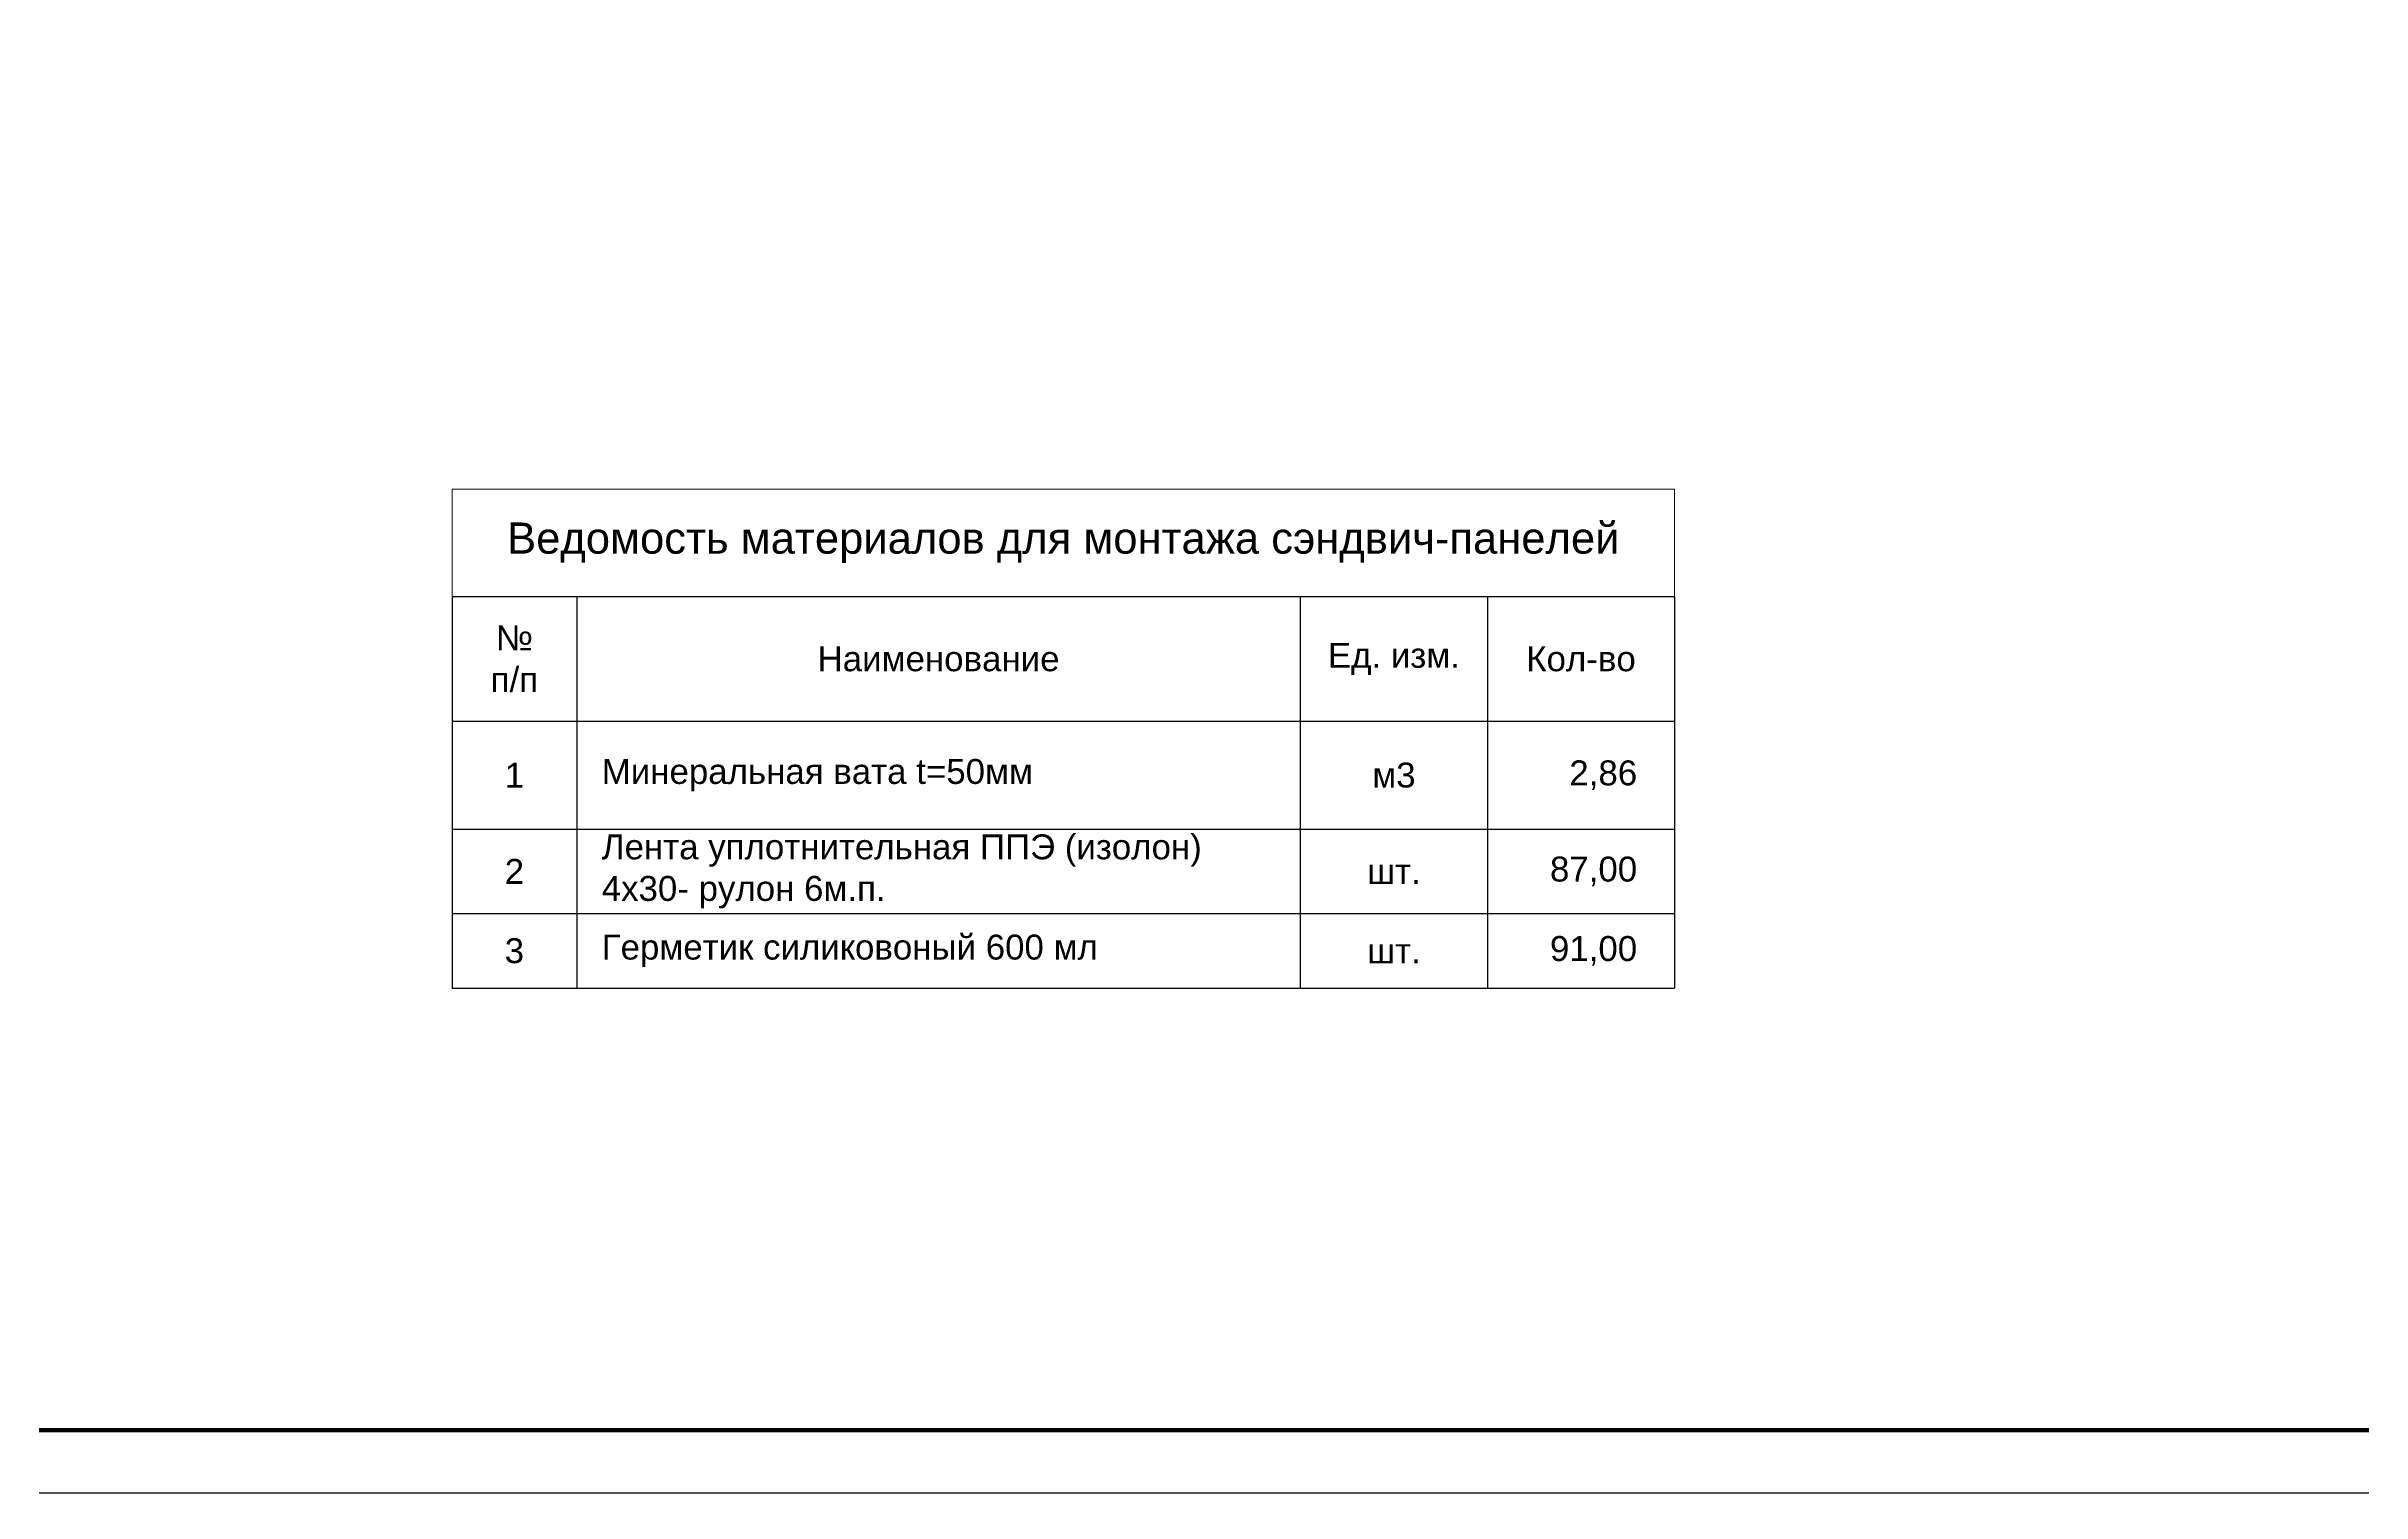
# Model space of a CAD drawing. Header units: millimetres. Extents: x 148937 to 2048786, y 870 to 351006.
# Drawn here: x 667485 to 686045, y 226991 to 238584 of the extents above; entities that cross this region are included whole.
import ezdxf
from ezdxf.enums import TextEntityAlignment as Align

# ---------------------------------------------------------------- set-up
doc = ezdxf.new("R2010")
doc.units = ezdxf.units.MM
doc.layers.get('Defpoints').update_dxf_attribs({"color": 4})
doc.layers.add('A-FLOR-IDEN', color=14, linetype='Continuous')
doc.styles.add('M_200', font='arial.ttf')
doc.styles.add('М2.5', font='isocpeui.ttf', dxfattribs={"height": 2.5})
doc.styles.add('М3', font='isocpeui.ttf', dxfattribs={"height": 3})

# ---------------------------------------------------------------- blocks, each defined once
blk = doc.blocks.new('*U427')
blk.add_lwpolyline([(0, 0), (594, 0), (594, 420), (0, 420)], close=True)
at = {"const_width": 0.35}
blk.add_lwpolyline([(20, 5), (589, 5), (589, 415), (20, 415)], close=True, dxfattribs=at)
at = {"style": 'М2.5'}
for tag, height, p in [('ГРАФА_ЗАКАЗЧИК', 2.5, (474.05, 55)), ('ГРАФА_10Ф3-1', 2.5, (405, 32.5)), ('ГРАФА_13Ф3-1', 2.5, (460, 32.5)), ('ГРАФА_10Ф3-2', 2.5, (405, 27.5)), ('ГРАФА_13Ф3-2', 2.5, (460, 27.5)), ('ГРАФА_10Ф3-3', 2.5, (405, 22.5)), ('ГРАФА_13Ф3-3', 2.5, (460, 22.5)), ('ГРАФА_10Ф3-4', 2.5, (405, 17.5)), ('ГРАФА_13Ф3-4', 2.5, (460, 17.5)), ('ГРАФА_10Ф3-5', 2.5, (405, 12.5)), ('ГРАФА_13Ф3-5', 2.5, (460, 12.5)), ('ГРАФА_10Ф3-6', 2.5, (405, 7.5)), ('ГРАФА_13Ф3-6', 2.5, (460, 7.5)), ('ФОРМАТ', 3, (527.51, 2.5)), ('СВОЙСТВА_2', 3, (549.57, 2.5))]:
    blk.add_attdef(tag, text='', height=height, dxfattribs=at).set_placement(p, align=Align.MIDDLE_LEFT)
at = {"style": 'М3'}
for tag, p in [('ГРАФА_1Ф3', (529, 55)), ('ГРАФА_6Ф3', (546.5, 25)), ('ГРАФА_7Ф3', (562.5, 25)), ('ГРАФА_8Ф3', (580, 25))]:
    blk.add_attdef(tag, text='', height=3, dxfattribs=at).set_placement(p, align=Align.MIDDLE_CENTER)
at = {"lineweight": 30, "flags": 104}
for tag, height, p in [('ГРАФА_2Ф3', 2.4, (529, 42.5)), ('ГРАФА_3Ф3', 2.5, (504, 27.5)), ('ГРАФА_4Ф3', 2.5, (504, 12.5))]:
    blk.add_attdef(tag, text='', height=height, dxfattribs=at).set_placement(p, align=Align.MIDDLE_CENTER)
blk = doc.blocks.new('*T431')
at = {"layer": 'A-FLOR-IDEN', "color": 0, "lineweight": -2, "transparency": 16777216}
for p, q in [((0, -862), (9800, -862)), ((0, -862), (0, -4002)), ((1000, -862), (1000, -4002)), ((6800, -862), (6800, -4002)), ((8300, -862), (8300, -4002)), ((9800, -862), (9800, -4002)), ((0, -1862), (9800, -1862)), ((0, -2727), (9800, -2727)), ((0, -3402), (9800, -3402)), ((0, -4002), (9800, -4002))]:
    blk.add_line(p, q, dxfattribs=at)
at = {"layer": 'Defpoints', "color": 8, "linetype": 'ByBlock', "lineweight": 0, "transparency": 16777216}
for p, q in [((0, 0), (9800, 0)), ((0, 0), (0, -862)), ((9800, 0), (9800, -862))]:
    blk.add_line(p, q, dxfattribs=at)
at = {"layer": 'A-FLOR-IDEN', "color": 0, "transparency": 16777216, "style": 'M_200'}
for s, insert, char_height, width, attachment_point in [('Ведомость материалов для монтажа сэндвич-панелей', (4900, -431), 250, 9799.94, 5), ('№ \\Pп/п', (500, -1362), 200, 999.94, 5), ('Наименование ', (3900, -1362), 200, 5799.94, 5), ('Ед. изм.', (7550, -1362), 200, 1499.94, 5), ('Кол-во', (9050, -1362), 200, 1499.94, 5), ('1', (500, -2294), 200, 999.94, 5), ('Минеральная вата t=50мм', (1200, -2294), 200, 5400, 4), ('м3', (7550, -2294), 200, 900, 5), ('2,86', (9500, -2294), 200, 900, 6), ('{\\C256;\\c0;Лента уплотнительная ППЭ (изолон) 4х30- рулон 6м.п.}', (1200, -3065), 200, 5400, 4), ('2', (500, -3065), 200, 999.94, 5), ('87,00', (9500, -3065), 200, 900, 6), ('шт.', (7550, -3065), 200, 900, 5), ('3', (500, -3702), 200, 999.94, 5), ('Герметик силиковоный 600 мл', (1200, -3702), 200, 5400, 4), ('шт.', (7550, -3702), 200, 900, 5), ('91,00', (9500, -3702), 200, 900, 6)]:
    blk.add_mtext(s, dxfattribs=dict(at, insert=insert, char_height=char_height, width=width, attachment_point=attachment_point))

msp = doc.modelspace()

# ---------------------------------------------------------------- block references
at = {"xscale": 100, "yscale": 100, "zscale": 100}
msp.add_blockref('*U427', (648598.19361, 226991), dxfattribs=at)
msp.add_blockref('*T431', (670737.5195, 235035.93896))

# ---------------------------------------------------------------- texts
at = {"ltscale": 75, "char_height": 2.4694444}
for insert, width, attachment_point in [((674375.50644, 232939.76891), 5.4450479, 5), ((674375.50644, 232936.35632), 5.4450479, 5), ((674375.50644, 232932.94373), 5.4450479, 5), ((674375.50644, 232929.53114), 5.4450479, 5), ((674378.34897, 232938.12262), 96.4289413, 7), ((674378.34897, 232934.71003), 96.4289413, 7), ((674378.34897, 232931.29743), 96.4289413, 7), ((674378.34897, 232927.88484), 96.4289413, 7), ((674482.36655, 232938.12262), 14.9372746, 8), ((674482.36655, 232934.71003), 14.9372746, 8), ((674482.36655, 232931.29743), 14.9372746, 8), ((674482.36655, 232927.88484), 14.9372746, 8), ((674495.48354, 232938.12262), 11.0567191, 8), ((674495.48354, 232934.71003), 11.0567191, 8), ((674495.48354, 232931.29743), 11.0567191, 8), ((674495.48354, 232927.88484), 11.0567191, 8), ((674506.48387, 232938.12262), 10.7039413, 8), ((674506.48387, 232934.71003), 10.7039413, 8), ((674506.48387, 232931.29743), 10.7039413, 8), ((674506.48387, 232927.88484), 10.7039413, 8), ((674511.95584, 232938.12262), 7.5289413, 7), ((674511.95584, 232934.71003), 7.5289413, 7), ((674511.95584, 232931.29743), 7.5289413, 7), ((674511.95584, 232927.88484), 7.5289413, 7), ((674519.60478, 232938.12262), 111.5983857, 7), ((674519.60478, 232934.71003), 111.5983857, 7), ((674519.60478, 232931.29743), 111.5983857, 7), ((674519.60478, 232927.88484), 111.5983857, 7), ((674631.32317, 232938.12262), 7.5289413, 7), ((674631.32317, 232934.71003), 7.5289413, 7), ((674631.32317, 232931.29743), 7.5289413, 7), ((674631.32317, 232927.88484), 7.5289413, 7), ((674638.97211, 232938.12262), 7.5289413, 7), ((674638.97211, 232934.71003), 7.5289413, 7), ((674638.97211, 232931.29743), 7.5289413, 7), ((674638.97211, 232927.88484), 7.5289413, 7), ((674646.62105, 232938.12262), 7.5289413, 7), ((674646.62105, 232934.71003), 7.5289413, 7), ((674646.62105, 232931.29743), 7.5289413, 7), ((674646.62105, 232927.88484), 7.5289413, 7), ((674654.26999, 232938.12262), 7.5289413, 7), ((674654.26999, 232934.71003), 7.5289413, 7), ((674654.26999, 232931.29743), 7.5289413, 7), ((674654.26999, 232927.88484), 7.5289413, 7), ((674661.91894, 232938.12262), 7.5289413, 7), ((674661.91894, 232934.71003), 7.5289413, 7), ((674661.91894, 232931.29743), 7.5289413, 7), ((674661.91894, 232927.88484), 7.5289413, 7), ((674669.56788, 232938.12262), 7.5289413, 7), ((674669.56788, 232934.71003), 7.5289413, 7), ((674669.56788, 232931.29743), 7.5289413, 7), ((674669.56788, 232927.88484), 7.5289413, 7), ((674677.21682, 232938.12262), 7.5289413, 7), ((674677.21682, 232934.71003), 7.5289413, 7), ((674677.21682, 232931.29743), 7.5289413, 7), ((674677.21682, 232927.88484), 7.5289413, 7), ((674062.4346, 232919.00704), 5.4450479, 5), ((674062.4346, 232880.34035), 5.4450479, 5), ((674062.4346, 232856.16589), 5.4450479, 5), ((674062.4346, 232830.61039), 5.4450479, 5), ((674062.4346, 232827.1978), 5.4450479, 5), ((674062.4346, 232823.78521), 5.4450479, 5), ((674062.4346, 232820.37261), 5.4450479, 5), ((674062.4346, 232816.96002), 5.4450479, 5), ((674062.4346, 232813.54743), 5.4450479, 5), ((674062.4346, 232810.13483), 5.4450479, 5), ((674062.4346, 232806.72224), 5.4450479, 5), ((674062.4346, 232803.30965), 5.4450479, 5), ((674062.4346, 232799.89706), 5.4450479, 5), ((674062.4346, 232796.48446), 5.4450479, 5), ((674062.4346, 232793.07187), 5.4450479, 5), ((674062.4346, 232789.65928), 5.4450479, 5), ((674062.4346, 232786.24669), 5.4450479, 5), ((674062.4346, 232782.83409), 5.4450479, 5), ((674062.4346, 232779.4215), 5.4450479, 5), ((674062.4346, 232776.00891), 5.4450479, 5), ((674062.4346, 232772.59632), 5.4450479, 5), ((674062.4346, 232769.18372), 5.4450479, 5), ((674062.4346, 232765.77113), 5.4450479, 5), ((674062.4346, 232762.35854), 5.4450479, 5), ((674062.4346, 232758.94595), 5.4450479, 5), ((674062.4346, 232755.53335), 5.4450479, 5), ((674062.4346, 232752.12076), 5.4450479, 5), ((674062.4346, 232748.70817), 5.4450479, 5), ((674062.4346, 232745.29558), 5.4450479, 5), ((674062.4346, 232741.88298), 5.4450479, 5), ((674113.4916, 232880.34035), 96.4289413, 5), ((674113.4916, 232830.61039), 96.4289413, 5), ((674113.4916, 232827.1978), 96.4289413, 5), ((674113.4916, 232823.78521), 96.4289413, 5), ((674113.4916, 232820.37261), 96.4289413, 5), ((674113.4916, 232816.96002), 96.4289413, 5), ((674113.4916, 232813.54743), 96.4289413, 5), ((674113.4916, 232810.13483), 96.4289413, 5), ((674113.4916, 232806.72224), 96.4289413, 5), ((674113.4916, 232803.30965), 96.4289413, 5), ((674113.4916, 232799.89706), 96.4289413, 5), ((674113.4916, 232796.48446), 96.4289413, 5), ((674113.4916, 232793.07187), 96.4289413, 5), ((674113.4916, 232789.65928), 96.4289413, 5), ((674113.4916, 232786.24669), 96.4289413, 5), ((674113.4916, 232782.83409), 96.4289413, 5), ((674113.4916, 232779.4215), 96.4289413, 5), ((674113.4916, 232776.00891), 96.4289413, 5), ((674113.4916, 232772.59632), 96.4289413, 5), ((674113.4916, 232769.18372), 96.4289413, 5), ((674113.4916, 232765.77113), 96.4289413, 5), ((674113.4916, 232762.35854), 96.4289413, 5), ((674113.4916, 232758.94595), 96.4289413, 5), ((674113.4916, 232755.53335), 96.4289413, 5), ((674113.4916, 232752.12076), 96.4289413, 5), ((674113.4916, 232748.70817), 96.4289413, 5), ((674113.4916, 232745.29558), 96.4289413, 5), ((674113.4916, 232741.88298), 96.4289413, 5), ((674169.29471, 232899.10961), 14.9372746, 5), ((674169.29471, 232892.28443), 14.9372746, 5), ((674169.29471, 232885.45924), 14.9372746, 5), ((674169.29471, 232880.34035), 14.9372746, 5), ((674169.29471, 232835.72928), 14.9372746, 5), ((674169.29471, 232830.61039), 14.9372746, 5), ((674169.29471, 232827.1978), 14.9372746, 5), ((674169.29471, 232823.78521), 14.9372746, 5), ((674169.29471, 232820.37261), 14.9372746, 5), ((674169.29471, 232816.96002), 14.9372746, 5), ((674169.29471, 232813.54743), 14.9372746, 5), ((674169.29471, 232810.13483), 14.9372746, 5), ((674169.29471, 232806.72224), 14.9372746, 5), ((674169.29471, 232803.30965), 14.9372746, 5), ((674169.29471, 232799.89706), 14.9372746, 5), ((674169.29471, 232796.48446), 14.9372746, 5), ((674169.29471, 232793.07187), 14.9372746, 5), ((674169.29471, 232789.65928), 14.9372746, 5), ((674169.29471, 232786.24669), 14.9372746, 5), ((674169.29471, 232782.83409), 14.9372746, 5), ((674169.29471, 232779.4215), 14.9372746, 5), ((674169.29471, 232776.00891), 14.9372746, 5), ((674169.29471, 232772.59632), 14.9372746, 5), ((674169.29471, 232769.18372), 14.9372746, 5), ((674169.29471, 232765.77113), 14.9372746, 5), ((674169.29471, 232762.35854), 14.9372746, 5), ((674169.29471, 232758.94595), 14.9372746, 5), ((674169.29471, 232755.53335), 14.9372746, 5), ((674169.29471, 232752.12076), 14.9372746, 5), ((674169.29471, 232748.70817), 14.9372746, 5), ((674169.29471, 232745.29558), 14.9372746, 5), ((674169.29471, 232741.88298), 14.9372746, 5), ((674182.4117, 232880.34035), 11.0567191, 5), ((674182.4117, 232830.61039), 11.0567191, 5), ((674182.4117, 232827.1978), 11.0567191, 5), ((674182.4117, 232823.78521), 11.0567191, 5), ((674182.4117, 232820.37261), 11.0567191, 5), ((674182.4117, 232816.96002), 11.0567191, 5), ((674182.4117, 232813.54743), 11.0567191, 5), ((674182.4117, 232810.13483), 11.0567191, 5), ((674182.4117, 232806.72224), 11.0567191, 5), ((674182.4117, 232803.30965), 11.0567191, 5), ((674182.4117, 232799.89706), 11.0567191, 5), ((674182.4117, 232796.48446), 11.0567191, 5), ((674182.4117, 232793.07187), 11.0567191, 5), ((674182.4117, 232789.65928), 11.0567191, 5), ((674182.4117, 232786.24669), 11.0567191, 5), ((674182.4117, 232782.83409), 11.0567191, 5), ((674182.4117, 232779.4215), 11.0567191, 5), ((674182.4117, 232776.00891), 11.0567191, 5), ((674182.4117, 232772.59632), 11.0567191, 5), ((674182.4117, 232769.18372), 11.0567191, 5), ((674182.4117, 232765.77113), 11.0567191, 5), ((674182.4117, 232762.35854), 11.0567191, 5), ((674182.4117, 232758.94595), 11.0567191, 5), ((674182.4117, 232755.53335), 11.0567191, 5), ((674182.4117, 232752.12076), 11.0567191, 5), ((674182.4117, 232748.70817), 11.0567191, 5), ((674182.4117, 232745.29558), 11.0567191, 5), ((674182.4117, 232741.88298), 11.0567191, 5), ((674193.41203, 232880.34035), 10.7039413, 5), ((674193.41203, 232830.61039), 10.7039413, 5), ((674193.41203, 232827.1978), 10.7039413, 5), ((674193.41203, 232823.78521), 10.7039413, 5), ((674193.41203, 232820.37261), 10.7039413, 5), ((674193.41203, 232816.96002), 10.7039413, 5), ((674193.41203, 232813.54743), 10.7039413, 5), ((674193.41203, 232810.13483), 10.7039413, 5), ((674193.41203, 232806.72224), 10.7039413, 5), ((674193.41203, 232803.30965), 10.7039413, 5), ((674193.41203, 232799.89706), 10.7039413, 5), ((674193.41203, 232796.48446), 10.7039413, 5), ((674193.41203, 232793.07187), 10.7039413, 5), ((674193.41203, 232789.65928), 10.7039413, 5), ((674193.41203, 232786.24669), 10.7039413, 5), ((674193.41203, 232782.83409), 10.7039413, 5), ((674193.41203, 232779.4215), 10.7039413, 5), ((674193.41203, 232776.00891), 10.7039413, 5), ((674193.41203, 232772.59632), 10.7039413, 5), ((674193.41203, 232769.18372), 10.7039413, 5), ((674193.41203, 232765.77113), 10.7039413, 5), ((674193.41203, 232762.35854), 10.7039413, 5), ((674193.41203, 232758.94595), 10.7039413, 5), ((674193.41203, 232755.53335), 10.7039413, 5), ((674193.41203, 232752.12076), 10.7039413, 5), ((674193.41203, 232748.70817), 10.7039413, 5), ((674193.41203, 232745.29558), 10.7039413, 5), ((674193.41203, 232741.88298), 10.7039413, 5), ((674198.884, 232922.44069), 7.5289413, 7), ((674198.884, 232915.69339), 7.5289413, 7), ((674198.884, 232909.40739), 7.5289413, 7), ((674198.884, 232902.58221), 7.5289413, 7), ((674198.884, 232895.75702), 7.5289413, 7), ((674198.884, 232888.93184), 7.5289413, 7), ((674198.884, 232882.10665), 7.5289413, 7), ((674198.884, 232878.69406), 7.5289413, 7), ((674198.884, 232859.59954), 7.5289413, 7), ((674198.884, 232852.85224), 7.5289413, 7), ((674198.884, 232846.02706), 7.5289413, 7), ((674198.884, 232839.20187), 7.5289413, 7), ((674198.884, 232832.37669), 7.5289413, 7), ((674198.884, 232828.96409), 7.5289413, 7), ((674198.884, 232825.5515), 7.5289413, 7), ((674198.884, 232822.13891), 7.5289413, 7), ((674198.884, 232818.72632), 7.5289413, 7), ((674198.884, 232815.31372), 7.5289413, 7), ((674198.884, 232811.90113), 7.5289413, 7), ((674198.884, 232808.48854), 7.5289413, 7), ((674198.884, 232805.07595), 7.5289413, 7), ((674198.884, 232801.66335), 7.5289413, 7), ((674198.884, 232798.25076), 7.5289413, 7), ((674198.884, 232794.83817), 7.5289413, 7), ((674198.884, 232791.42558), 7.5289413, 7), ((674198.884, 232788.01298), 7.5289413, 7), ((674198.884, 232784.60039), 7.5289413, 7), ((674198.884, 232781.1878), 7.5289413, 7), ((674198.884, 232777.77521), 7.5289413, 7), ((674198.884, 232774.36261), 7.5289413, 7), ((674198.884, 232770.95002), 7.5289413, 7), ((674198.884, 232767.53743), 7.5289413, 7), ((674198.884, 232764.12483), 7.5289413, 7), ((674198.884, 232760.71224), 7.5289413, 7), ((674198.884, 232757.29965), 7.5289413, 7), ((674198.884, 232753.88706), 7.5289413, 7), ((674198.884, 232750.47446), 7.5289413, 7), ((674198.884, 232747.06187), 7.5289413, 7), ((674198.884, 232743.64928), 7.5289413, 7), ((674206.53294, 232922.44069), 111.5983857, 7), ((674206.53294, 232915.69339), 111.5983857, 7), ((674206.53294, 232909.40739), 111.5983857, 7), ((674206.53294, 232902.58221), 111.5983857, 7), ((674206.53294, 232895.75702), 111.5983857, 7), ((674206.53294, 232888.93184), 111.5983857, 7), ((674206.53294, 232882.10665), 111.5983857, 7), ((674206.53294, 232878.69406), 111.5983857, 7), ((674206.53294, 232859.59954), 111.5983857, 7), ((674206.53294, 232852.85224), 111.5983857, 7), ((674206.53294, 232846.02706), 111.5983857, 7), ((674206.53294, 232839.20187), 111.5983857, 7), ((674206.53294, 232832.37669), 111.5983857, 7), ((674206.53294, 232828.96409), 111.5983857, 7), ((674206.53294, 232825.5515), 111.5983857, 7), ((674206.53294, 232822.13891), 111.5983857, 7), ((674206.53294, 232818.72632), 111.5983857, 7), ((674206.53294, 232815.31372), 111.5983857, 7), ((674206.53294, 232811.90113), 111.5983857, 7), ((674206.53294, 232808.48854), 111.5983857, 7), ((674206.53294, 232805.07595), 111.5983857, 7), ((674206.53294, 232801.66335), 111.5983857, 7), ((674206.53294, 232798.25076), 111.5983857, 7), ((674206.53294, 232794.83817), 111.5983857, 7), ((674206.53294, 232791.42558), 111.5983857, 7), ((674206.53294, 232788.01298), 111.5983857, 7), ((674206.53294, 232784.60039), 111.5983857, 7), ((674206.53294, 232781.1878), 111.5983857, 7), ((674206.53294, 232777.77521), 111.5983857, 7), ((674206.53294, 232774.36261), 111.5983857, 7), ((674206.53294, 232770.95002), 111.5983857, 7), ((674206.53294, 232767.53743), 111.5983857, 7), ((674206.53294, 232764.12483), 111.5983857, 7), ((674206.53294, 232760.71224), 111.5983857, 7), ((674206.53294, 232757.29965), 111.5983857, 7), ((674206.53294, 232753.88706), 111.5983857, 7), ((674206.53294, 232750.47446), 111.5983857, 7), ((674206.53294, 232747.06187), 111.5983857, 7), ((674206.53294, 232743.64928), 111.5983857, 7), ((674318.25133, 232922.44069), 7.5289413, 7), ((674318.25133, 232915.69339), 7.5289413, 7), ((674318.25133, 232909.40739), 7.5289413, 7), ((674318.25133, 232902.58221), 7.5289413, 7), ((674318.25133, 232895.75702), 7.5289413, 7), ((674318.25133, 232888.93184), 7.5289413, 7), ((674318.25133, 232882.10665), 7.5289413, 7), ((674318.25133, 232878.69406), 7.5289413, 7), ((674318.25133, 232859.59954), 7.5289413, 7), ((674318.25133, 232852.85224), 7.5289413, 7), ((674318.25133, 232846.02706), 7.5289413, 7), ((674318.25133, 232839.20187), 7.5289413, 7), ((674318.25133, 232832.37669), 7.5289413, 7), ((674318.25133, 232828.96409), 7.5289413, 7), ((674318.25133, 232825.5515), 7.5289413, 7), ((674318.25133, 232822.13891), 7.5289413, 7), ((674318.25133, 232818.72632), 7.5289413, 7), ((674318.25133, 232815.31372), 7.5289413, 7), ((674318.25133, 232811.90113), 7.5289413, 7), ((674318.25133, 232808.48854), 7.5289413, 7), ((674318.25133, 232805.07595), 7.5289413, 7), ((674318.25133, 232801.66335), 7.5289413, 7), ((674318.25133, 232798.25076), 7.5289413, 7), ((674318.25133, 232794.83817), 7.5289413, 7), ((674318.25133, 232791.42558), 7.5289413, 7), ((674318.25133, 232788.01298), 7.5289413, 7), ((674318.25133, 232784.60039), 7.5289413, 7), ((674318.25133, 232781.1878), 7.5289413, 7), ((674318.25133, 232777.77521), 7.5289413, 7), ((674318.25133, 232774.36261), 7.5289413, 7), ((674318.25133, 232770.95002), 7.5289413, 7), ((674318.25133, 232767.53743), 7.5289413, 7), ((674318.25133, 232764.12483), 7.5289413, 7), ((674318.25133, 232760.71224), 7.5289413, 7), ((674318.25133, 232757.29965), 7.5289413, 7), ((674318.25133, 232753.88706), 7.5289413, 7), ((674318.25133, 232750.47446), 7.5289413, 7), ((674318.25133, 232747.06187), 7.5289413, 7), ((674318.25133, 232743.64928), 7.5289413, 7), ((674325.90027, 232922.44069), 7.5289413, 7), ((674325.90027, 232915.69339), 7.5289413, 7), ((674325.90027, 232909.40739), 7.5289413, 7), ((674325.90027, 232902.58221), 7.5289413, 7), ((674325.90027, 232895.75702), 7.5289413, 7), ((674325.90027, 232888.93184), 7.5289413, 7), ((674325.90027, 232882.10665), 7.5289413, 7), ((674325.90027, 232878.69406), 7.5289413, 7), ((674325.90027, 232859.59954), 7.5289413, 7), ((674325.90027, 232852.85224), 7.5289413, 7), ((674325.90027, 232846.02706), 7.5289413, 7), ((674325.90027, 232839.20187), 7.5289413, 7), ((674325.90027, 232832.37669), 7.5289413, 7), ((674325.90027, 232828.96409), 7.5289413, 7), ((674325.90027, 232825.5515), 7.5289413, 7), ((674325.90027, 232822.13891), 7.5289413, 7), ((674325.90027, 232818.72632), 7.5289413, 7), ((674325.90027, 232815.31372), 7.5289413, 7), ((674325.90027, 232811.90113), 7.5289413, 7), ((674325.90027, 232808.48854), 7.5289413, 7), ((674325.90027, 232805.07595), 7.5289413, 7), ((674325.90027, 232801.66335), 7.5289413, 7), ((674325.90027, 232798.25076), 7.5289413, 7), ((674325.90027, 232794.83817), 7.5289413, 7), ((674325.90027, 232791.42558), 7.5289413, 7), ((674325.90027, 232788.01298), 7.5289413, 7), ((674325.90027, 232784.60039), 7.5289413, 7), ((674325.90027, 232781.1878), 7.5289413, 7), ((674325.90027, 232777.77521), 7.5289413, 7), ((674325.90027, 232774.36261), 7.5289413, 7), ((674325.90027, 232770.95002), 7.5289413, 7), ((674325.90027, 232767.53743), 7.5289413, 7), ((674325.90027, 232764.12483), 7.5289413, 7), ((674325.90027, 232760.71224), 7.5289413, 7), ((674325.90027, 232757.29965), 7.5289413, 7), ((674325.90027, 232753.88706), 7.5289413, 7), ((674325.90027, 232750.47446), 7.5289413, 7), ((674325.90027, 232747.06187), 7.5289413, 7), ((674325.90027, 232743.64928), 7.5289413, 7), ((674333.54921, 232922.44069), 7.5289413, 7), ((674333.54921, 232915.69339), 7.5289413, 7), ((674333.54921, 232909.40739), 7.5289413, 7), ((674333.54921, 232902.58221), 7.5289413, 7), ((674333.54921, 232895.75702), 7.5289413, 7), ((674333.54921, 232888.93184), 7.5289413, 7), ((674333.54921, 232882.10665), 7.5289413, 7), ((674333.54921, 232878.69406), 7.5289413, 7), ((674333.54921, 232859.59954), 7.5289413, 7), ((674333.54921, 232852.85224), 7.5289413, 7), ((674333.54921, 232846.02706), 7.5289413, 7), ((674333.54921, 232839.20187), 7.5289413, 7), ((674333.54921, 232832.37669), 7.5289413, 7), ((674333.54921, 232828.96409), 7.5289413, 7), ((674333.54921, 232825.5515), 7.5289413, 7), ((674333.54921, 232822.13891), 7.5289413, 7), ((674333.54921, 232818.72632), 7.5289413, 7), ((674333.54921, 232815.31372), 7.5289413, 7), ((674333.54921, 232811.90113), 7.5289413, 7), ((674333.54921, 232808.48854), 7.5289413, 7), ((674333.54921, 232805.07595), 7.5289413, 7), ((674333.54921, 232801.66335), 7.5289413, 7), ((674333.54921, 232798.25076), 7.5289413, 7), ((674333.54921, 232794.83817), 7.5289413, 7), ((674333.54921, 232791.42558), 7.5289413, 7), ((674333.54921, 232788.01298), 7.5289413, 7), ((674333.54921, 232784.60039), 7.5289413, 7), ((674333.54921, 232781.1878), 7.5289413, 7), ((674333.54921, 232777.77521), 7.5289413, 7), ((674333.54921, 232774.36261), 7.5289413, 7), ((674333.54921, 232770.95002), 7.5289413, 7), ((674333.54921, 232767.53743), 7.5289413, 7), ((674333.54921, 232764.12483), 7.5289413, 7), ((674333.54921, 232760.71224), 7.5289413, 7), ((674333.54921, 232757.29965), 7.5289413, 7), ((674333.54921, 232753.88706), 7.5289413, 7), ((674333.54921, 232750.47446), 7.5289413, 7), ((674333.54921, 232747.06187), 7.5289413, 7), ((674333.54921, 232743.64928), 7.5289413, 7), ((674341.19815, 232922.44069), 7.5289413, 7), ((674341.19815, 232915.69339), 7.5289413, 7), ((674341.19815, 232909.40739), 7.5289413, 7), ((674341.19815, 232902.58221), 7.5289413, 7), ((674341.19815, 232895.75702), 7.5289413, 7), ((674341.19815, 232888.93184), 7.5289413, 7), ((674341.19815, 232882.10665), 7.5289413, 7), ((674341.19815, 232878.69406), 7.5289413, 7), ((674341.19815, 232859.59954), 7.5289413, 7), ((674341.19815, 232852.85224), 7.5289413, 7), ((674341.19815, 232846.02706), 7.5289413, 7), ((674341.19815, 232839.20187), 7.5289413, 7), ((674341.19815, 232832.37669), 7.5289413, 7), ((674341.19815, 232828.96409), 7.5289413, 7), ((674341.19815, 232825.5515), 7.5289413, 7), ((674341.19815, 232822.13891), 7.5289413, 7), ((674341.19815, 232818.72632), 7.5289413, 7), ((674341.19815, 232815.31372), 7.5289413, 7), ((674341.19815, 232811.90113), 7.5289413, 7), ((674341.19815, 232808.48854), 7.5289413, 7), ((674341.19815, 232805.07595), 7.5289413, 7), ((674341.19815, 232801.66335), 7.5289413, 7), ((674341.19815, 232798.25076), 7.5289413, 7), ((674341.19815, 232794.83817), 7.5289413, 7), ((674341.19815, 232791.42558), 7.5289413, 7), ((674341.19815, 232788.01298), 7.5289413, 7), ((674341.19815, 232784.60039), 7.5289413, 7), ((674341.19815, 232781.1878), 7.5289413, 7), ((674341.19815, 232777.77521), 7.5289413, 7), ((674341.19815, 232774.36261), 7.5289413, 7), ((674341.19815, 232770.95002), 7.5289413, 7), ((674341.19815, 232767.53743), 7.5289413, 7), ((674341.19815, 232764.12483), 7.5289413, 7), ((674341.19815, 232760.71224), 7.5289413, 7), ((674341.19815, 232757.29965), 7.5289413, 7), ((674341.19815, 232753.88706), 7.5289413, 7), ((674341.19815, 232750.47446), 7.5289413, 7), ((674341.19815, 232747.06187), 7.5289413, 7), ((674341.19815, 232743.64928), 7.5289413, 7), ((674348.8471, 232922.44069), 7.5289413, 7), ((674348.8471, 232915.69339), 7.5289413, 7), ((674348.8471, 232909.40739), 7.5289413, 7), ((674348.8471, 232902.58221), 7.5289413, 7), ((674348.8471, 232895.75702), 7.5289413, 7), ((674348.8471, 232888.93184), 7.5289413, 7), ((674348.8471, 232882.10665), 7.5289413, 7), ((674348.8471, 232878.69406), 7.5289413, 7), ((674348.8471, 232859.59954), 7.5289413, 7), ((674348.8471, 232852.85224), 7.5289413, 7), ((674348.8471, 232846.02706), 7.5289413, 7), ((674348.8471, 232839.20187), 7.5289413, 7), ((674348.8471, 232832.37669), 7.5289413, 7), ((674348.8471, 232828.96409), 7.5289413, 7), ((674348.8471, 232825.5515), 7.5289413, 7), ((674348.8471, 232822.13891), 7.5289413, 7), ((674348.8471, 232818.72632), 7.5289413, 7), ((674348.8471, 232815.31372), 7.5289413, 7), ((674348.8471, 232811.90113), 7.5289413, 7), ((674348.8471, 232808.48854), 7.5289413, 7), ((674348.8471, 232805.07595), 7.5289413, 7), ((674348.8471, 232801.66335), 7.5289413, 7), ((674348.8471, 232798.25076), 7.5289413, 7), ((674348.8471, 232794.83817), 7.5289413, 7), ((674348.8471, 232791.42558), 7.5289413, 7), ((674348.8471, 232788.01298), 7.5289413, 7), ((674348.8471, 232784.60039), 7.5289413, 7), ((674348.8471, 232781.1878), 7.5289413, 7), ((674348.8471, 232777.77521), 7.5289413, 7), ((674348.8471, 232774.36261), 7.5289413, 7), ((674348.8471, 232770.95002), 7.5289413, 7), ((674348.8471, 232767.53743), 7.5289413, 7), ((674348.8471, 232764.12483), 7.5289413, 7), ((674348.8471, 232760.71224), 7.5289413, 7), ((674348.8471, 232757.29965), 7.5289413, 7), ((674348.8471, 232753.88706), 7.5289413, 7), ((674348.8471, 232750.47446), 7.5289413, 7), ((674348.8471, 232747.06187), 7.5289413, 7), ((674348.8471, 232743.64928), 7.5289413, 7), ((674356.49604, 232922.44069), 7.5289413, 7), ((674356.49604, 232915.69339), 7.5289413, 7), ((674356.49604, 232909.40739), 7.5289413, 7), ((674356.49604, 232902.58221), 7.5289413, 7), ((674356.49604, 232895.75702), 7.5289413, 7), ((674356.49604, 232888.93184), 7.5289413, 7), ((674356.49604, 232882.10665), 7.5289413, 7), ((674356.49604, 232878.69406), 7.5289413, 7), ((674356.49604, 232859.59954), 7.5289413, 7), ((674356.49604, 232852.85224), 7.5289413, 7), ((674356.49604, 232846.02706), 7.5289413, 7), ((674356.49604, 232839.20187), 7.5289413, 7), ((674356.49604, 232832.37669), 7.5289413, 7), ((674356.49604, 232828.96409), 7.5289413, 7), ((674356.49604, 232825.5515), 7.5289413, 7), ((674356.49604, 232822.13891), 7.5289413, 7), ((674356.49604, 232818.72632), 7.5289413, 7), ((674356.49604, 232815.31372), 7.5289413, 7), ((674356.49604, 232811.90113), 7.5289413, 7), ((674356.49604, 232808.48854), 7.5289413, 7), ((674356.49604, 232805.07595), 7.5289413, 7), ((674356.49604, 232801.66335), 7.5289413, 7), ((674356.49604, 232798.25076), 7.5289413, 7), ((674356.49604, 232794.83817), 7.5289413, 7), ((674356.49604, 232791.42558), 7.5289413, 7), ((674356.49604, 232788.01298), 7.5289413, 7), ((674356.49604, 232784.60039), 7.5289413, 7), ((674356.49604, 232781.1878), 7.5289413, 7), ((674356.49604, 232777.77521), 7.5289413, 7), ((674356.49604, 232774.36261), 7.5289413, 7), ((674356.49604, 232770.95002), 7.5289413, 7), ((674356.49604, 232767.53743), 7.5289413, 7), ((674356.49604, 232764.12483), 7.5289413, 7), ((674356.49604, 232760.71224), 7.5289413, 7), ((674356.49604, 232757.29965), 7.5289413, 7), ((674356.49604, 232753.88706), 7.5289413, 7), ((674356.49604, 232750.47446), 7.5289413, 7), ((674356.49604, 232747.06187), 7.5289413, 7), ((674356.49604, 232743.64928), 7.5289413, 7), ((674364.14498, 232922.44069), 7.5289413, 7), ((674364.14498, 232915.69339), 7.5289413, 7), ((674364.14498, 232909.40739), 7.5289413, 7), ((674364.14498, 232902.58221), 7.5289413, 7), ((674364.14498, 232895.75702), 7.5289413, 7), ((674364.14498, 232888.93184), 7.5289413, 7), ((674364.14498, 232882.10665), 7.5289413, 7), ((674364.14498, 232878.69406), 7.5289413, 7), ((674364.14498, 232859.59954), 7.5289413, 7), ((674364.14498, 232852.85224), 7.5289413, 7), ((674364.14498, 232846.02706), 7.5289413, 7), ((674364.14498, 232839.20187), 7.5289413, 7), ((674364.14498, 232832.37669), 7.5289413, 7), ((674364.14498, 232828.96409), 7.5289413, 7), ((674364.14498, 232825.5515), 7.5289413, 7), ((674364.14498, 232822.13891), 7.5289413, 7), ((674364.14498, 232818.72632), 7.5289413, 7), ((674364.14498, 232815.31372), 7.5289413, 7), ((674364.14498, 232811.90113), 7.5289413, 7), ((674364.14498, 232808.48854), 7.5289413, 7), ((674364.14498, 232805.07595), 7.5289413, 7), ((674364.14498, 232801.66335), 7.5289413, 7), ((674364.14498, 232798.25076), 7.5289413, 7), ((674364.14498, 232794.83817), 7.5289413, 7), ((674364.14498, 232791.42558), 7.5289413, 7), ((674364.14498, 232788.01298), 7.5289413, 7), ((674364.14498, 232784.60039), 7.5289413, 7), ((674364.14498, 232781.1878), 7.5289413, 7), ((674364.14498, 232777.77521), 7.5289413, 7), ((674364.14498, 232774.36261), 7.5289413, 7), ((674364.14498, 232770.95002), 7.5289413, 7), ((674364.14498, 232767.53743), 7.5289413, 7), ((674364.14498, 232764.12483), 7.5289413, 7), ((674364.14498, 232760.71224), 7.5289413, 7), ((674364.14498, 232757.29965), 7.5289413, 7), ((674364.14498, 232753.88706), 7.5289413, 7), ((674364.14498, 232750.47446), 7.5289413, 7), ((674364.14498, 232747.06187), 7.5289413, 7), ((674364.14498, 232743.64928), 7.5289413, 7), ((674375.50644, 232926.11854), 5.4450479, 5), ((674375.50644, 232922.70595), 5.4450479, 5), ((674375.50644, 232919.29336), 5.4450479, 5), ((674375.50644, 232915.88077), 5.4450479, 5), ((674375.50644, 232912.46817), 5.4450479, 5), ((674375.50644, 232909.05558), 5.4450479, 5), ((674375.50644, 232905.64299), 5.4450479, 5), ((674375.50644, 232902.2304), 5.4450479, 5), ((674375.50644, 232898.8178), 5.4450479, 5), ((674375.50644, 232895.40521), 5.4450479, 5), ((674375.50644, 232891.99262), 5.4450479, 5), ((674375.50644, 232888.58003), 5.4450479, 5), ((674375.50644, 232885.16743), 5.4450479, 5), ((674375.50644, 232881.75484), 5.4450479, 5), ((674375.50644, 232878.34225), 5.4450479, 5), ((674378.34897, 232924.47225), 96.4289413, 7), ((674378.34897, 232921.05966), 96.4289413, 7), ((674378.34897, 232917.64706), 96.4289413, 7), ((674378.34897, 232914.23447), 96.4289413, 7), ((674378.34897, 232910.82188), 96.4289413, 7), ((674378.34897, 232907.40928), 96.4289413, 7), ((674378.34897, 232903.99669), 96.4289413, 7), ((674378.34897, 232900.5841), 96.4289413, 7), ((674378.34897, 232897.17151), 96.4289413, 7), ((674378.34897, 232893.75891), 96.4289413, 7), ((674378.34897, 232890.34632), 96.4289413, 7), ((674378.34897, 232886.93373), 96.4289413, 7), ((674378.34897, 232883.52114), 96.4289413, 7), ((674378.34897, 232880.10854), 96.4289413, 7), ((674378.34897, 232876.69595), 96.4289413, 7), ((674482.36655, 232924.47225), 14.9372746, 8), ((674482.36655, 232921.05966), 14.9372746, 8), ((674482.36655, 232917.64706), 14.9372746, 8), ((674482.36655, 232914.23447), 14.9372746, 8), ((674482.36655, 232910.82188), 14.9372746, 8), ((674482.36655, 232907.40928), 14.9372746, 8), ((674482.36655, 232903.99669), 14.9372746, 8), ((674482.36655, 232900.5841), 14.9372746, 8), ((674482.36655, 232897.17151), 14.9372746, 8), ((674482.36655, 232893.75891), 14.9372746, 8), ((674482.36655, 232890.34632), 14.9372746, 8), ((674482.36655, 232886.93373), 14.9372746, 8), ((674482.36655, 232883.52114), 14.9372746, 8), ((674482.36655, 232880.10854), 14.9372746, 8), ((674482.36655, 232876.69595), 14.9372746, 8), ((674495.48354, 232924.47225), 11.0567191, 8), ((674495.48354, 232921.05966), 11.0567191, 8), ((674495.48354, 232917.64706), 11.0567191, 8), ((674495.48354, 232914.23447), 11.0567191, 8), ((674495.48354, 232910.82188), 11.0567191, 8), ((674495.48354, 232907.40928), 11.0567191, 8), ((674495.48354, 232903.99669), 11.0567191, 8), ((674495.48354, 232900.5841), 11.0567191, 8), ((674495.48354, 232897.17151), 11.0567191, 8), ((674495.48354, 232893.75891), 11.0567191, 8), ((674495.48354, 232890.34632), 11.0567191, 8), ((674495.48354, 232886.93373), 11.0567191, 8), ((674495.48354, 232883.52114), 11.0567191, 8), ((674495.48354, 232880.10854), 11.0567191, 8), ((674495.48354, 232876.69595), 11.0567191, 8), ((674506.48387, 232924.47225), 10.7039413, 8), ((674506.48387, 232921.05966), 10.7039413, 8), ((674506.48387, 232917.64706), 10.7039413, 8), ((674506.48387, 232914.23447), 10.7039413, 8), ((674506.48387, 232910.82188), 10.7039413, 8), ((674506.48387, 232907.40928), 10.7039413, 8), ((674506.48387, 232903.99669), 10.7039413, 8), ((674506.48387, 232900.5841), 10.7039413, 8), ((674506.48387, 232897.17151), 10.7039413, 8), ((674506.48387, 232893.75891), 10.7039413, 8), ((674506.48387, 232890.34632), 10.7039413, 8), ((674506.48387, 232886.93373), 10.7039413, 8), ((674506.48387, 232883.52114), 10.7039413, 8), ((674506.48387, 232880.10854), 10.7039413, 8), ((674506.48387, 232876.69595), 10.7039413, 8), ((674511.95584, 232924.47225), 7.5289413, 7), ((674511.95584, 232921.05966), 7.5289413, 7), ((674511.95584, 232917.64706), 7.5289413, 7), ((674511.95584, 232914.23447), 7.5289413, 7), ((674511.95584, 232910.82188), 7.5289413, 7), ((674511.95584, 232907.40928), 7.5289413, 7), ((674511.95584, 232903.99669), 7.5289413, 7), ((674511.95584, 232900.5841), 7.5289413, 7), ((674511.95584, 232897.17151), 7.5289413, 7), ((674511.95584, 232893.75891), 7.5289413, 7), ((674511.95584, 232890.34632), 7.5289413, 7), ((674511.95584, 232886.93373), 7.5289413, 7), ((674511.95584, 232883.52114), 7.5289413, 7), ((674511.95584, 232880.10854), 7.5289413, 7), ((674511.95584, 232876.69595), 7.5289413, 7), ((674519.60478, 232924.47225), 111.5983857, 7), ((674519.60478, 232921.05966), 111.5983857, 7), ((674519.60478, 232917.64706), 111.5983857, 7), ((674519.60478, 232914.23447), 111.5983857, 7), ((674519.60478, 232910.82188), 111.5983857, 7), ((674519.60478, 232907.40928), 111.5983857, 7), ((674519.60478, 232903.99669), 111.5983857, 7), ((674519.60478, 232900.5841), 111.5983857, 7), ((674519.60478, 232897.17151), 111.5983857, 7), ((674519.60478, 232893.75891), 111.5983857, 7), ((674519.60478, 232890.34632), 111.5983857, 7), ((674519.60478, 232886.93373), 111.5983857, 7), ((674519.60478, 232883.52114), 111.5983857, 7), ((674519.60478, 232880.10854), 111.5983857, 7), ((674519.60478, 232876.69595), 111.5983857, 7), ((674631.32317, 232924.47225), 7.5289413, 7), ((674631.32317, 232921.05966), 7.5289413, 7), ((674631.32317, 232917.64706), 7.5289413, 7), ((674631.32317, 232914.23447), 7.5289413, 7), ((674631.32317, 232910.82188), 7.5289413, 7), ((674631.32317, 232907.40928), 7.5289413, 7), ((674631.32317, 232903.99669), 7.5289413, 7), ((674631.32317, 232900.5841), 7.5289413, 7), ((674631.32317, 232897.17151), 7.5289413, 7), ((674631.32317, 232893.75891), 7.5289413, 7), ((674631.32317, 232890.34632), 7.5289413, 7), ((674631.32317, 232886.93373), 7.5289413, 7), ((674631.32317, 232883.52114), 7.5289413, 7), ((674631.32317, 232880.10854), 7.5289413, 7), ((674631.32317, 232876.69595), 7.5289413, 7), ((674638.97211, 232924.47225), 7.5289413, 7), ((674638.97211, 232921.05966), 7.5289413, 7), ((674638.97211, 232917.64706), 7.5289413, 7), ((674638.97211, 232914.23447), 7.5289413, 7), ((674638.97211, 232910.82188), 7.5289413, 7), ((674638.97211, 232907.40928), 7.5289413, 7), ((674638.97211, 232903.99669), 7.5289413, 7), ((674638.97211, 232900.5841), 7.5289413, 7), ((674638.97211, 232897.17151), 7.5289413, 7), ((674638.97211, 232893.75891), 7.5289413, 7), ((674638.97211, 232890.34632), 7.5289413, 7), ((674638.97211, 232886.93373), 7.5289413, 7), ((674638.97211, 232883.52114), 7.5289413, 7), ((674638.97211, 232880.10854), 7.5289413, 7), ((674638.97211, 232876.69595), 7.5289413, 7), ((674646.62105, 232924.47225), 7.5289413, 7), ((674646.62105, 232921.05966), 7.5289413, 7), ((674646.62105, 232917.64706), 7.5289413, 7), ((674646.62105, 232914.23447), 7.5289413, 7), ((674646.62105, 232910.82188), 7.5289413, 7), ((674646.62105, 232907.40928), 7.5289413, 7), ((674646.62105, 232903.99669), 7.5289413, 7), ((674646.62105, 232900.5841), 7.5289413, 7), ((674646.62105, 232897.17151), 7.5289413, 7), ((674646.62105, 232893.75891), 7.5289413, 7), ((674646.62105, 232890.34632), 7.5289413, 7), ((674646.62105, 232886.93373), 7.5289413, 7), ((674646.62105, 232883.52114), 7.5289413, 7), ((674646.62105, 232880.10854), 7.5289413, 7), ((674646.62105, 232876.69595), 7.5289413, 7), ((674654.26999, 232924.47225), 7.5289413, 7), ((674654.26999, 232921.05966), 7.5289413, 7), ((674654.26999, 232917.64706), 7.5289413, 7), ((674654.26999, 232914.23447), 7.5289413, 7), ((674654.26999, 232910.82188), 7.5289413, 7), ((674654.26999, 232907.40928), 7.5289413, 7), ((674654.26999, 232903.99669), 7.5289413, 7), ((674654.26999, 232900.5841), 7.5289413, 7), ((674654.26999, 232897.17151), 7.5289413, 7), ((674654.26999, 232893.75891), 7.5289413, 7), ((674654.26999, 232890.34632), 7.5289413, 7), ((674654.26999, 232886.93373), 7.5289413, 7), ((674654.26999, 232883.52114), 7.5289413, 7), ((674654.26999, 232880.10854), 7.5289413, 7), ((674654.26999, 232876.69595), 7.5289413, 7), ((674661.91894, 232924.47225), 7.5289413, 7), ((674661.91894, 232921.05966), 7.5289413, 7), ((674661.91894, 232917.64706), 7.5289413, 7), ((674661.91894, 232914.23447), 7.5289413, 7), ((674661.91894, 232910.82188), 7.5289413, 7), ((674661.91894, 232907.40928), 7.5289413, 7), ((674661.91894, 232903.99669), 7.5289413, 7), ((674661.91894, 232900.5841), 7.5289413, 7), ((674661.91894, 232897.17151), 7.5289413, 7), ((674661.91894, 232893.75891), 7.5289413, 7), ((674661.91894, 232890.34632), 7.5289413, 7), ((674661.91894, 232886.93373), 7.5289413, 7), ((674661.91894, 232883.52114), 7.5289413, 7), ((674661.91894, 232880.10854), 7.5289413, 7), ((674661.91894, 232876.69595), 7.5289413, 7), ((674669.56788, 232924.47225), 7.5289413, 7), ((674669.56788, 232921.05966), 7.5289413, 7), ((674669.56788, 232917.64706), 7.5289413, 7), ((674669.56788, 232914.23447), 7.5289413, 7), ((674669.56788, 232910.82188), 7.5289413, 7), ((674669.56788, 232907.40928), 7.5289413, 7), ((674669.56788, 232903.99669), 7.5289413, 7), ((674669.56788, 232900.5841), 7.5289413, 7), ((674669.56788, 232897.17151), 7.5289413, 7), ((674669.56788, 232893.75891), 7.5289413, 7), ((674669.56788, 232890.34632), 7.5289413, 7), ((674669.56788, 232886.93373), 7.5289413, 7), ((674669.56788, 232883.52114), 7.5289413, 7), ((674669.56788, 232880.10854), 7.5289413, 7), ((674669.56788, 232876.69595), 7.5289413, 7), ((674677.21682, 232924.47225), 7.5289413, 7), ((674677.21682, 232921.05966), 7.5289413, 7), ((674677.21682, 232917.64706), 7.5289413, 7), ((674677.21682, 232914.23447), 7.5289413, 7), ((674677.21682, 232910.82188), 7.5289413, 7), ((674677.21682, 232907.40928), 7.5289413, 7), ((674677.21682, 232903.99669), 7.5289413, 7), ((674677.21682, 232900.5841), 7.5289413, 7), ((674677.21682, 232897.17151), 7.5289413, 7), ((674677.21682, 232893.75891), 7.5289413, 7), ((674677.21682, 232890.34632), 7.5289413, 7), ((674677.21682, 232886.93373), 7.5289413, 7), ((674677.21682, 232883.52114), 7.5289413, 7), ((674677.21682, 232880.10854), 7.5289413, 7), ((674677.21682, 232876.69595), 7.5289413, 7), ((674062.4346, 232738.47039), 5.4450479, 5), ((674062.4346, 232735.0578), 5.4450479, 5), ((674062.4346, 232731.64521), 5.4450479, 5), ((674062.4346, 232728.23261), 5.4450479, 5), ((674062.4346, 232724.82002), 5.4450479, 5), ((674062.4346, 232721.40743), 5.4450479, 5), ((674062.4346, 232717.99483), 5.4450479, 5), ((674062.4346, 232714.58224), 5.4450479, 5), ((674062.4346, 232711.16965), 5.4450479, 5), ((674113.4916, 232738.47039), 96.4289413, 5), ((674113.4916, 232735.0578), 96.4289413, 5), ((674113.4916, 232731.64521), 96.4289413, 5), ((674113.4916, 232728.23261), 96.4289413, 5), ((674113.4916, 232724.82002), 96.4289413, 5), ((674113.4916, 232721.40743), 96.4289413, 5), ((674113.4916, 232717.99483), 96.4289413, 5), ((674113.4916, 232714.58224), 96.4289413, 5), ((674113.4916, 232711.16965), 96.4289413, 5), ((674169.29471, 232738.47039), 14.9372746, 5), ((674169.29471, 232735.0578), 14.9372746, 5), ((674169.29471, 232731.64521), 14.9372746, 5), ((674169.29471, 232728.23261), 14.9372746, 5), ((674169.29471, 232724.82002), 14.9372746, 5), ((674169.29471, 232721.40743), 14.9372746, 5), ((674169.29471, 232717.99483), 14.9372746, 5), ((674169.29471, 232714.58224), 14.9372746, 5), ((674169.29471, 232711.16965), 14.9372746, 5), ((674182.4117, 232738.47039), 11.0567191, 5), ((674182.4117, 232735.0578), 11.0567191, 5), ((674182.4117, 232731.64521), 11.0567191, 5), ((674182.4117, 232728.23261), 11.0567191, 5), ((674182.4117, 232724.82002), 11.0567191, 5), ((674182.4117, 232721.40743), 11.0567191, 5), ((674182.4117, 232717.99483), 11.0567191, 5), ((674182.4117, 232714.58224), 11.0567191, 5), ((674182.4117, 232711.16965), 11.0567191, 5), ((674193.41203, 232738.47039), 10.7039413, 5), ((674193.41203, 232735.0578), 10.7039413, 5), ((674193.41203, 232731.64521), 10.7039413, 5), ((674193.41203, 232728.23261), 10.7039413, 5), ((674193.41203, 232724.82002), 10.7039413, 5), ((674193.41203, 232721.40743), 10.7039413, 5), ((674193.41203, 232717.99483), 10.7039413, 5), ((674193.41203, 232714.58224), 10.7039413, 5), ((674193.41203, 232711.16965), 10.7039413, 5), ((674198.884, 232740.23669), 7.5289413, 7), ((674198.884, 232736.82409), 7.5289413, 7), ((674198.884, 232733.4115), 7.5289413, 7), ((674198.884, 232729.99891), 7.5289413, 7), ((674198.884, 232726.58632), 7.5289413, 7), ((674198.884, 232723.17372), 7.5289413, 7), ((674198.884, 232719.76113), 7.5289413, 7), ((674198.884, 232716.34854), 7.5289413, 7), ((674198.884, 232712.93595), 7.5289413, 7), ((674198.884, 232709.52335), 7.5289413, 7), ((674206.53294, 232740.23669), 111.5983857, 7), ((674206.53294, 232736.82409), 111.5983857, 7), ((674206.53294, 232733.4115), 111.5983857, 7), ((674206.53294, 232729.99891), 111.5983857, 7), ((674206.53294, 232726.58632), 111.5983857, 7), ((674206.53294, 232723.17372), 111.5983857, 7), ((674206.53294, 232719.76113), 111.5983857, 7), ((674206.53294, 232716.34854), 111.5983857, 7), ((674206.53294, 232712.93595), 111.5983857, 7), ((674206.53294, 232709.52335), 111.5983857, 7), ((674318.25133, 232740.23669), 7.5289413, 7), ((674318.25133, 232736.82409), 7.5289413, 7), ((674318.25133, 232733.4115), 7.5289413, 7), ((674318.25133, 232729.99891), 7.5289413, 7), ((674318.25133, 232726.58632), 7.5289413, 7), ((674318.25133, 232723.17372), 7.5289413, 7), ((674318.25133, 232719.76113), 7.5289413, 7), ((674318.25133, 232716.34854), 7.5289413, 7), ((674318.25133, 232712.93595), 7.5289413, 7), ((674318.25133, 232709.52335), 7.5289413, 7), ((674325.90027, 232740.23669), 7.5289413, 7), ((674325.90027, 232736.82409), 7.5289413, 7), ((674325.90027, 232733.4115), 7.5289413, 7), ((674325.90027, 232729.99891), 7.5289413, 7), ((674325.90027, 232726.58632), 7.5289413, 7), ((674325.90027, 232723.17372), 7.5289413, 7), ((674325.90027, 232719.76113), 7.5289413, 7), ((674325.90027, 232716.34854), 7.5289413, 7), ((674325.90027, 232712.93595), 7.5289413, 7), ((674325.90027, 232709.52335), 7.5289413, 7), ((674333.54921, 232740.23669), 7.5289413, 7), ((674333.54921, 232736.82409), 7.5289413, 7), ((674333.54921, 232733.4115), 7.5289413, 7), ((674333.54921, 232729.99891), 7.5289413, 7), ((674333.54921, 232726.58632), 7.5289413, 7), ((674333.54921, 232723.17372), 7.5289413, 7), ((674333.54921, 232719.76113), 7.5289413, 7), ((674333.54921, 232716.34854), 7.5289413, 7), ((674333.54921, 232712.93595), 7.5289413, 7), ((674333.54921, 232709.52335), 7.5289413, 7), ((674341.19815, 232740.23669), 7.5289413, 7), ((674341.19815, 232736.82409), 7.5289413, 7), ((674341.19815, 232733.4115), 7.5289413, 7), ((674341.19815, 232729.99891), 7.5289413, 7), ((674341.19815, 232726.58632), 7.5289413, 7), ((674341.19815, 232723.17372), 7.5289413, 7), ((674341.19815, 232719.76113), 7.5289413, 7), ((674341.19815, 232716.34854), 7.5289413, 7), ((674341.19815, 232712.93595), 7.5289413, 7), ((674341.19815, 232709.52335), 7.5289413, 7), ((674348.8471, 232740.23669), 7.5289413, 7), ((674348.8471, 232736.82409), 7.5289413, 7), ((674348.8471, 232733.4115), 7.5289413, 7), ((674348.8471, 232729.99891), 7.5289413, 7), ((674348.8471, 232726.58632), 7.5289413, 7), ((674348.8471, 232723.17372), 7.5289413, 7), ((674348.8471, 232719.76113), 7.5289413, 7), ((674348.8471, 232716.34854), 7.5289413, 7), ((674348.8471, 232712.93595), 7.5289413, 7), ((674348.8471, 232709.52335), 7.5289413, 7), ((674356.49604, 232740.23669), 7.5289413, 7), ((674356.49604, 232736.82409), 7.5289413, 7), ((674356.49604, 232733.4115), 7.5289413, 7), ((674356.49604, 232729.99891), 7.5289413, 7), ((674356.49604, 232726.58632), 7.5289413, 7), ((674356.49604, 232723.17372), 7.5289413, 7), ((674356.49604, 232719.76113), 7.5289413, 7), ((674356.49604, 232716.34854), 7.5289413, 7), ((674356.49604, 232712.93595), 7.5289413, 7), ((674356.49604, 232709.52335), 7.5289413, 7), ((674364.14498, 232740.23669), 7.5289413, 7), ((674364.14498, 232736.82409), 7.5289413, 7), ((674364.14498, 232733.4115), 7.5289413, 7), ((674364.14498, 232729.99891), 7.5289413, 7), ((674364.14498, 232726.58632), 7.5289413, 7), ((674364.14498, 232723.17372), 7.5289413, 7), ((674364.14498, 232719.76113), 7.5289413, 7), ((674364.14498, 232716.34854), 7.5289413, 7), ((674364.14498, 232712.93595), 7.5289413, 7), ((674364.14498, 232709.52335), 7.5289413, 7)]:
    msp.add_mtext('{\\fArial Cyr|b0|i0|c0;', dxfattribs=dict(at, insert=insert, width=width, attachment_point=attachment_point))

doc.saveas('drawing.dxf')
